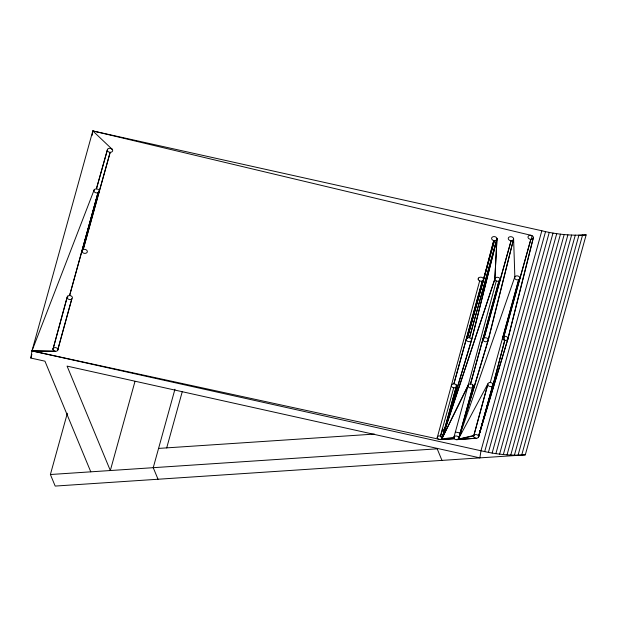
<?xml version="1.0" encoding="UTF-8"?>
<svg xmlns="http://www.w3.org/2000/svg" width="617" height="617" viewBox="0 0 617 617"><rect width="100%" height="100%" fill="white"/><g stroke="black" fill="none" stroke-linecap="round" stroke-linejoin="round"><path stroke-width="0.93" d="M456.279 384.915L456.048 387.337L442.111 438.278L471.565 340.245L496.924 239.195L469.475 337.73L496.97 238.671L496.693 239.674A2.692 1.998 8.9 0 1 494.456 240.622L493.762 240.537A2.692 1.998 8.9 0 1 491.633 238.201A2.692 1.998 8.9 0 1 494.364 236.612A2.692 1.998 8.9 0 1 496.97 238.671L494.826 279.216L442.111 438.278L440.476 439.551L31.976 350.903L92.82 130.927L541.834 230.758C556.295 234.313 571.28 235.856 586.15 234.892L525.298 454.86L55.183 486.073L50.393 474.512L67.338 413.251M496.97 238.671L494.826 279.216A2.692 1.998 9 0 0 498.575 281.198A2.692 1.998 9 0 0 499.438 278.036A2.692 1.998 9 0 0 495.096 278.221L442.111 438.278L456.048 387.337M442.111 438.278L471.612 339.728A2.692 1.998 9 0 0 467.462 337.885L494.456 240.622L483.489 279.779L482.34 280.974L453.881 383.851L466.313 339.08L467.462 337.885L483.535 279.262A2.692 1.998 9 0 0 481.399 277.264A2.692 1.998 9 0 0 478.46 278.128L478.183 279.131A2.692 1.998 9 0 0 479.664 280.912L437.237 437.684A2.476 1.836 8.9 0 0 438.594 439.319M52.946 349.384L67.083 297.502A2.692 1.998 9 0 1 70.523 295.697A2.692 1.998 9 0 1 71.911 298.913A2.692 1.998 9 0 1 67.523 298.52L67.083 297.502L52.946 349.384A2.476 1.836 8.9 0 0 54.913 351.212L55.561 351.297A2.476 1.836 8.9 0 0 57.612 350.417L71.765 299.037L57.612 350.417M57.821 349.978L57.867 349.5A2.476 1.836 8.9 0 0 55.9 347.672A2.476 1.836 8.9 0 0 53.201 348.466L52.993 348.906M67.523 298.52L67.747 296.098M94.177 189.828L93.9 190.83A2.692 1.998 8.9 0 0 95.373 192.604A2.692 1.998 8.9 0 0 98.049 192.674L69.59 295.551L98.049 192.674A2.692 1.998 9 0 0 98.35 189.519A2.692 1.998 9 0 0 94.177 189.828L31.976 350.903L30.85 358.053L44.956 361.184L90.784 471.828M107.381 149.723L96.406 188.879L107.605 149.245A2.692 1.998 9 0 1 111.785 148.928M478.491 436.959L493.099 384.615A2.692 1.998 8.9 0 0 490.615 382.555A2.692 1.998 8.9 0 0 487.8 383.967L487.754 384.484A2.692 1.998 8.9 0 0 489.551 386.381A2.692 1.998 8.9 0 0 492.435 386.018L478.491 436.959L493.099 384.615L504.791 340.268L504.128 340.052A2.692 1.998 8.9 0 1 502.786 338.802L502.924 337.275L504.475 336.381A2.692 1.998 8.9 0 1 507.999 338.394L507.722 339.404A2.692 1.998 8.9 0 1 504.791 340.268L493.052 385.131L478.491 436.959L507.999 338.401L533.304 237.869L507.945 338.926L478.283 437.399A2.476 1.836 8.9 0 1 476.231 438.278L456.48 439.682A2.476 1.836 9 0 1 454.282 438.702L453.919 437.291L468.288 384.892A2.692 1.998 8.9 0 1 472.622 384.707A2.692 1.998 8.9 0 1 471.75 387.869A2.692 1.998 8.9 0 1 468.01 385.895L496.299 280.997M456.48 439.682L458.176 439.181L458.747 438.371L472.691 387.43L472.915 385.008M473.617 436.366L487.754 384.484L473.617 436.366A2.476 1.836 8.9 0 0 475.591 438.193L476.231 438.271M504.128 340.052L504.475 336.381M513.606 238.764L514.848 276.809L458.747 438.371L488.255 339.813L513.56 239.28A2.692 1.998 8.9 0 1 511.1 240.707A2.692 1.998 9 0 1 508.261 238.632A2.692 1.998 9 0 1 510.768 236.681A2.692 1.998 9 0 1 513.606 238.764L488.201 340.337L458.747 438.371L472.691 387.43M514.57 277.812L514.848 276.809A2.692 1.998 9 0 1 519.182 276.632A2.692 1.998 9 0 1 518.319 279.786A2.692 1.998 9 0 1 514.57 277.812L514.617 277.288M530.512 235.27A2.692 1.998 8.9 0 0 528.005 237.221A2.692 1.998 8.9 0 0 530.844 239.303L531.53 239.249L531.877 235.571L531.214 235.355L92.82 130.927L92.118 135.401M496.924 239.195L471.334 340.723A2.692 1.998 9 0 1 468.072 341.502A2.692 1.998 9 0 1 466.313 339.08L482.34 280.974A2.692 1.998 9 0 1 479.664 280.912M98.049 192.674L81.976 251.296A2.692 1.998 8.9 0 0 85.277 253.356A2.692 1.998 8.9 0 0 87.113 250.733A2.692 1.998 8.9 0 0 83.172 249.584L82.022 250.78M502.701 337.754L518.72 279.648L490.26 382.532M30.85 358.053L31.876 354.335M107.605 149.245L107.335 150.24A2.692 1.998 9 0 0 110.859 152.268A2.692 1.998 9 0 0 112.24 149.353L92.82 130.927M134.976 381.429L110.327 470.532L67.076 366.105L479.864 457.876L480.99 450.726L541.834 230.758M174.95 389.219L153.24 467.686L158.029 479.239M166.69 447.95L182.308 391.471M478.183 279.131L478.46 278.136M451.644 384.807L451.366 385.802A2.692 1.998 8.9 0 0 455.115 387.784A2.692 1.998 8.9 0 0 455.986 384.622A2.692 1.998 8.9 0 0 451.644 384.807L451.42 385.286M437.237 437.684L437.492 436.767A2.476 1.836 8.9 0 1 439.867 435.918A2.476 1.836 8.9 0 1 442.027 437.322L441.895 438.726L468.01 385.895M440.283 436.412L453.827 387.453M440.492 436.905L442.52 429.563M442.027 437.322L441.541 439.096L453.919 437.291L454.127 436.851A2.476 1.836 9 0 1 456.511 436.003A2.476 1.836 9 0 1 458.67 437.414L458.539 438.81L487.8 383.959M453.873 437.769L454.127 436.851M458.67 437.407L458.176 439.181L473.871 435.448A2.476 1.836 8.9 0 1 476.571 434.646A2.476 1.836 8.9 0 1 478.537 436.481L478.283 437.399M502.786 338.802L503.318 336.867M54.913 351.22L31.976 350.903L484.692 451.598L545.544 231.63M484.692 451.598L488.417 452.369L549.261 232.401M488.417 452.369L492.142 453.055L552.994 233.087M492.142 453.055L495.875 453.642L556.727 233.673M495.875 453.642L499.608 454.135L560.46 234.159M499.608 454.135L503.341 454.528L564.185 234.56M503.341 454.528L507.051 454.829L567.902 234.853M507.051 454.829L510.753 455.03L571.604 235.062M510.753 455.03L514.431 455.13L575.283 235.162M514.431 455.13L518.087 455.138L578.939 235.17M518.087 455.138L521.712 455.045L582.564 235.077M437.283 437.206L437.492 436.767M468.288 384.892L441.895 438.726M457.691 439.466L473.663 435.887M457.112 439.636L475.584 438.193M578.576 235.393L586.15 234.892M158.577 448.412L374.411 434.083M50.393 474.512L437.191 448.829M439.844 439.597L454.282 438.702L440.476 439.551M521.712 455.045L525.298 454.86M31.976 350.903L55.561 351.297M444.178 429.486L442.32 429.077L444.101 433.381M455.369 431.977L460.961 433.219M111.785 148.928L112.24 149.353M436.99 448.343L441.98 460.39M531.877 235.578A2.692 1.998 8.9 0 1 533.35 237.614A2.692 1.998 8.9 0 1 531.53 239.249M488.255 339.813L487.978 340.815A2.692 1.998 9 0 1 483.635 340.993A2.692 1.998 9 0 1 484.507 337.831A2.692 1.998 9 0 1 488.255 339.82M493.762 240.537L483.489 279.779L466.93 338.193L483.535 279.262L493.762 240.537M99.198 191.478L83.172 249.584L110.173 152.322L99.198 191.478M498.976 281.059L470.516 383.944L498.976 281.059M500.125 279.863L484.098 337.969L511.1 240.707L500.125 279.863M519.869 278.46L503.842 336.566L530.844 239.303L519.869 278.46"/></g></svg>
